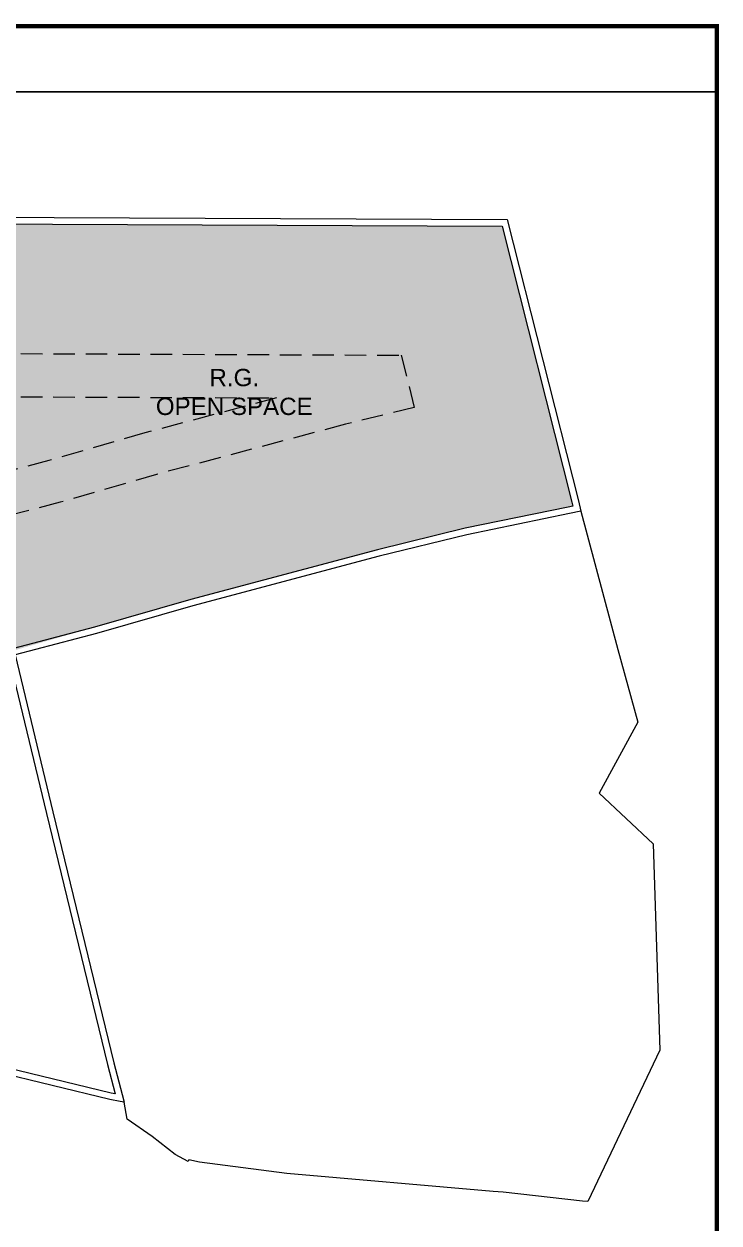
# Model space of a CAD drawing. Header units: inches. Extents: x 27644242 to 29005101, y -955243 to 216979.
# Drawn here: x 28774087 to 28798238, y -444464 to -402838 of the extents above; entities that cross this region are included whole.
import ezdxf

# ---------------------------------------------------------------- set-up
doc = ezdxf.new("R2010")
doc.units = ezdxf.units.IN
doc.header["$MEASUREMENT"] = 0
doc.linetypes.add('01-Xref Col Podium Lvl-1$0$HIDDEN', pattern=[0.375, 0.25, -0.125])
doc.layers.get('Defpoints').update_dxf_attribs({"color": 8})
doc.layers.add('HATCH', color=9, linetype='Continuous')
doc.layers.add('text', color=7, linetype='Continuous')
doc.layers.add('RVA Site Boundary', color=17, linetype='Continuous', lineweight=15)
doc.styles.add('AMITS', font='arial.ttf')

msp = doc.modelspace()

# ---------------------------------------------------------------- hatches: boundary and pattern name
at = {"layer": 'HATCH', "ltscale": 500, "true_color": 0x1f7f00, "transparency": 33554508}
h = msp.add_hatch(color=86, dxfattribs=at)
h.dxf.hatch_style = 1
h.paths.add_polyline_path([(28779889.8, -422813.4), (28786372.8, -421095.6), (28789422.2, -420346.9), (28792994.8, -419610.4), (28793157.2, -419576.8), (28793126.1, -419444.3), (28790698.8, -409851.6), (28767243.5, -409753.6), (28742984.1, -409734.6), (28728662.3, -409729.3), (28716553.2, -409765), (28716553.2, -415567.6), (28773507.9, -415567.6), (28773507.9, -424652.9)])

# ---------------------------------------------------------------- linework, layer by layer
at = {"layer": 'Defpoints', "linetype": 'Continuous', "const_width": 154.4}
msp.add_lwpolyline([(28798160.5, -402914.8), (28798160.5, -477164.8), (28689573.8, -477164.8), (28689573.8, -402914.8)], close=True, dxfattribs=at)
at = {"layer": 'Defpoints', "color": 6, "ltscale": 500}
msp.add_lwpolyline([(28689580.5, -453486.8), (28798167.2, -453486.8), (28798167.2, -405191.6), (28689580.5, -405191.6)], close=True, dxfattribs=at)
at = {"layer": 'RVA Site Boundary', "ltscale": 500}
for points in [[(28728662, -409499.3), (28742984.3, -409504.6), (28767244.1, -409523.6), (28790878.1, -409622.3), (28793349.5, -419389.8), (28793435.1, -419754.3)], [(28728662, -409499.3), (28742984.3, -409504.6), (28767244.1, -409523.6), (28790878.1, -409622.3), (28793349.5, -419389.8), (28793435.1, -419754.3)], [(28793435.2, -419754.4), (28794721.5, -424557), (28795413.7, -427071.6), (28794073.8, -429542.2), (28795944.9, -431301.6), (28796175.2, -438462.1), (28793681.5, -443720.2), (28793488, -443704.3), (28790734.3, -443396.3), (28790385.6, -443366), (28783224.8, -442744.1), (28780183.8, -442355.4), (28779817.5, -442271.5), (28779787.8, -442323.6), (28779337.3, -442090.2), (28778540.3, -441463.4), (28777677.1, -440860), (28777564.3, -440273.3), (28777427, -440247.9), (28777067.6, -440181.5), (28769049.4, -438235.1)], [(28793435.2, -419754.4), (28794721.5, -424557), (28795413.7, -427071.6), (28794073.8, -429542.2), (28795944.9, -431301.6), (28796175.2, -438462.1), (28793681.5, -443720.2), (28793488, -443704.3), (28790734.3, -443396.3), (28790385.6, -443366), (28783224.8, -442744.1), (28780183.8, -442355.4), (28779817.5, -442271.5), (28779787.8, -442323.6), (28779337.3, -442090.2), (28778540.3, -441463.4), (28777677.1, -440860), (28777564.3, -440273.3), (28777427, -440247.9), (28777067.6, -440181.5), (28769049.4, -438235.1)]]:
    msp.add_lwpolyline(points, dxfattribs=at)
at = {"layer": 'RVA Site Boundary', "color": 5, "ltscale": 500}
for points in [[(28728662, -409499.3), (28742984.3, -409504.6), (28767244.1, -409523.6), (28790878.1, -409622.3)], [(28790878.1, -409622.3), (28793349.5, -419389.8), (28793435.1, -419754.3), (28793041.3, -419835.6), (28789472.8, -420571.3), (28786429.7, -421318.4), (28779951.2, -423035.1), (28776603.4, -424000), (28773784, -424743.9), (28775090.3, -430194.1), (28777208.4, -438902.8), (28777553.9, -440219.1), (28777564.3, -440273.3), (28777427, -440247.9), (28777067.6, -440181.5), (28769049.4, -438235.1), (28764436, -439714.6), (28762589.1, -440196.9), (28762074.2, -440242.7), (28755917.6, -440070.5), (28750270.6, -440256.5), (28749606.4, -440317), (28742304.8, -440733.9), (28734332.8, -441459.6)], [(28767243.5, -409753.6), (28790698.8, -409851.6), (28793126.1, -419444.3), (28793157.2, -419576.8), (28792994.8, -419610.4), (28789422.2, -420346.9), (28786372.8, -421095.6), (28779889.8, -422813.4), (28776542.2, -423778.3), (28773507.9, -424578.9), (28774866.7, -430248.1), (28776985.4, -438959.2), (28777253.8, -439982), (28777115.6, -439956.5), (28769040.8, -437996.3)]]:
    msp.add_lwpolyline(points, dxfattribs=at)
at = {"layer": 'RVA Site Boundary', "linetype": '01-Xref Col Podium Lvl-1$0$HIDDEN', "ltscale": 3000}
for points in [[(28728668.1, -414229.3), (28742981.5, -414234.6), (28767232.3, -414253.6), (28787191.9, -414337), (28787650.3, -416148.3), (28785259.9, -416735.2), (28778690.3, -418476), (28775344.9, -419440.2), (28768106.5, -421350.1), (28770492.4, -431304.3), (28771116.3, -433869.4), (28768872.1, -433324.7), (28763115.2, -435170.9), (28761838.7, -435504.3), (28755905.9, -435338.3), (28749977.9, -435533.6), (28749256.9, -435599.3), (28741955.5, -436016.2), (28733624.9, -436774.5)], [(28728670, -415729.3), (28742980.7, -415734.6), (28767228.6, -415753.6), (28782861.6, -415818.9), (28778290.4, -417030.2), (28774945.8, -417994.2), (28766306.1, -420273.8), (28769034.3, -431656.3), (28769076.8, -431830.8), (28768815.9, -431767.4), (28762696.4, -433730), (28761666.7, -433998.9), (28755902.2, -433837.6), (28749885, -434035.8), (28749146.1, -434103.2), (28741844.7, -434520.1), (28733400.5, -435288.7)]]:
    msp.add_lwpolyline(points, dxfattribs=at)

# ---------------------------------------------------------------- texts
at = {"layer": 'text', "ltscale": 100, "insert": (28773183.1, -414812.1), "char_height": 600, "width": 16420.071, "attachment_point": 1, "style": 'AMITS'}
msp.add_mtext('\\pxqc;R.G.\\POPEN SPACE', dxfattribs=at)

doc.saveas('drawing.dxf')
